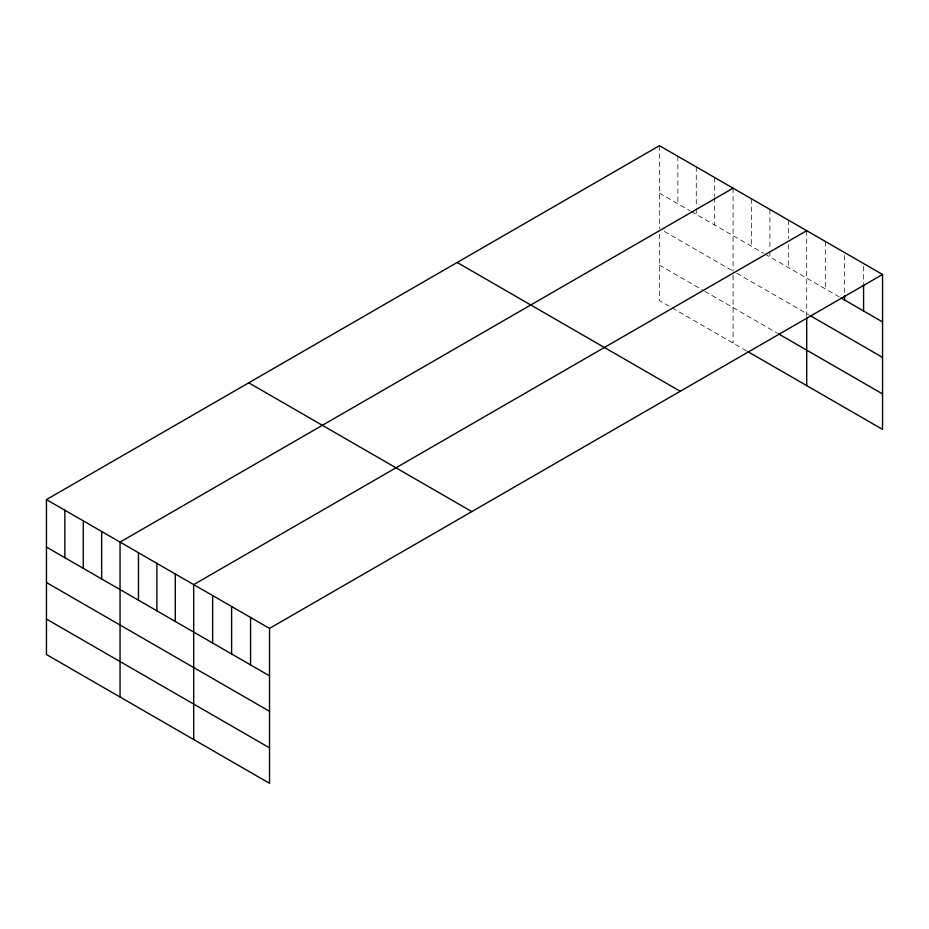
<?xml version="1.0" encoding="UTF-8"?>
<svg xmlns="http://www.w3.org/2000/svg" width="929" height="929" viewBox="0 0 929 929"><rect width="100%" height="100%" fill="white"/><g stroke="black" fill="none" stroke-linecap="round" stroke-linejoin="round"><path stroke-width="0.7" stroke-dasharray="4.64 3.48" d="M659.474 193.139L690.142 210.848M691.373 211.557L763.754 253.35M764.985 254.058L839.886 297.303M664.374 231.437L731.855 270.397M736.767 273.231L809.078 314.977M659.474 265.137L703.636 290.638M704.867 291.346L777.259 333.151M746.579 350.895L659.474 300.601L659.474 232.819M863.587 266.402L863.587 283.659M844.624 255.452L844.624 294.296M825.66 241.633L825.66 289.093M806.697 230.682L806.697 316.417M788.303 220.057L788.303 238.753M788.303 244.513L788.303 267.529M769.897 209.431L769.897 249.704M769.897 251.144L769.897 256.892M751.491 198.806L751.491 246.266M733.086 188.181L733.086 271.105M733.086 275.321L733.086 343.103M714.68 177.555L714.68 196.251M714.68 197.691L714.68 225.015M696.274 166.93L696.274 207.202M696.274 208.642L696.274 214.39M677.868 156.304L677.868 203.765M659.474 145.679L659.474 228.604"/><path stroke-width="1.39" d="M882.55 274.473L269.526 628.399L269.526 783.321L46.45 654.527L46.45 499.605L659.474 145.679L882.55 274.473L882.55 429.395L747.81 351.603M733.086 188.181L120.062 542.106L120.062 697.029M806.697 230.682L193.685 584.608L193.685 739.53M841.07 297.988L882.55 321.933M810.262 315.663L882.55 357.398M778.479 333.859L882.55 393.931M457.173 262.477L680.249 391.272M248.751 382.806L471.827 511.6M46.45 499.605L269.526 628.399M46.45 547.065L269.526 675.859M46.45 582.529L269.526 711.324M46.45 619.062L269.526 747.857M863.587 285.098L863.587 310.994M844.624 295.724L844.624 300.044M806.697 317.823L806.697 385.605M250.563 617.448L250.563 664.92M231.611 606.498L231.611 653.97M212.648 595.559L212.648 643.019M175.279 573.983L175.279 621.443M156.873 563.357L156.873 610.817M138.467 552.732L138.467 600.192M101.667 531.481L101.667 578.941M83.262 520.855L83.262 568.316M64.856 510.23L64.856 557.69"/></g></svg>
